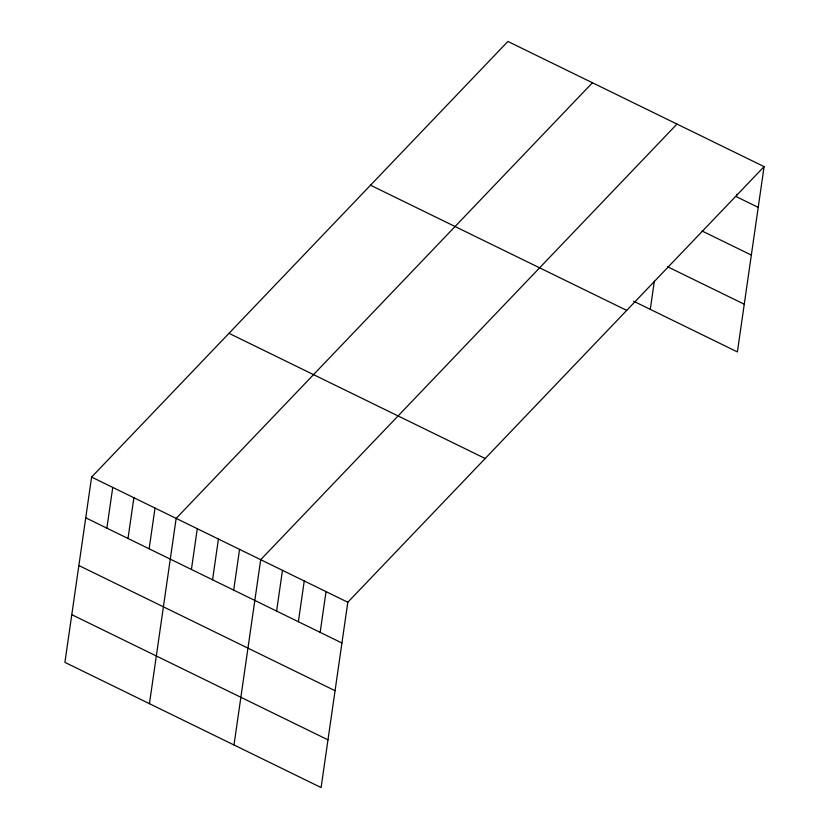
<?xml version="1.0" encoding="UTF-8"?>
<svg xmlns="http://www.w3.org/2000/svg" width="829" height="829" viewBox="0 0 829 829"><rect width="100%" height="100%" fill="white"/><g stroke="black" fill="none" stroke-linecap="round" stroke-linejoin="round"><path stroke-width="1.24" d="M91.605 477.079L64.911 662.371L321.103 787.55L347.807 602.258L764.089 166.629L507.897 41.45L91.605 477.079L347.807 602.258M106.868 528.156L112.744 487.411M128.008 538.477L133.883 497.732M149.147 548.808L155.013 508.063M149.448 703.686L176.152 518.394L592.445 82.755M191.416 569.461L197.292 528.715M212.556 579.792L218.431 539.047M233.695 590.113L239.56 549.368M233.996 744.991L260.7 559.699L676.982 124.07M276.606 611.087L282.471 570.342M298.378 621.719L304.253 580.974M320.16 632.361L326.025 591.616M650.288 309.362L654.34 281.228M736.815 194.183L736.442 196.732L758.224 207.374M764.089 166.629L737.395 351.921L633.594 301.207M702.059 230.99L751.343 255.073M667.469 266.7L744.266 304.222M370.522 185.209L626.714 310.388M228.98 333.32L485.183 458.499M85.739 517.824L341.931 643.003M78.859 565.523L335.061 690.702M71.781 614.672L327.983 739.851"/></g></svg>
